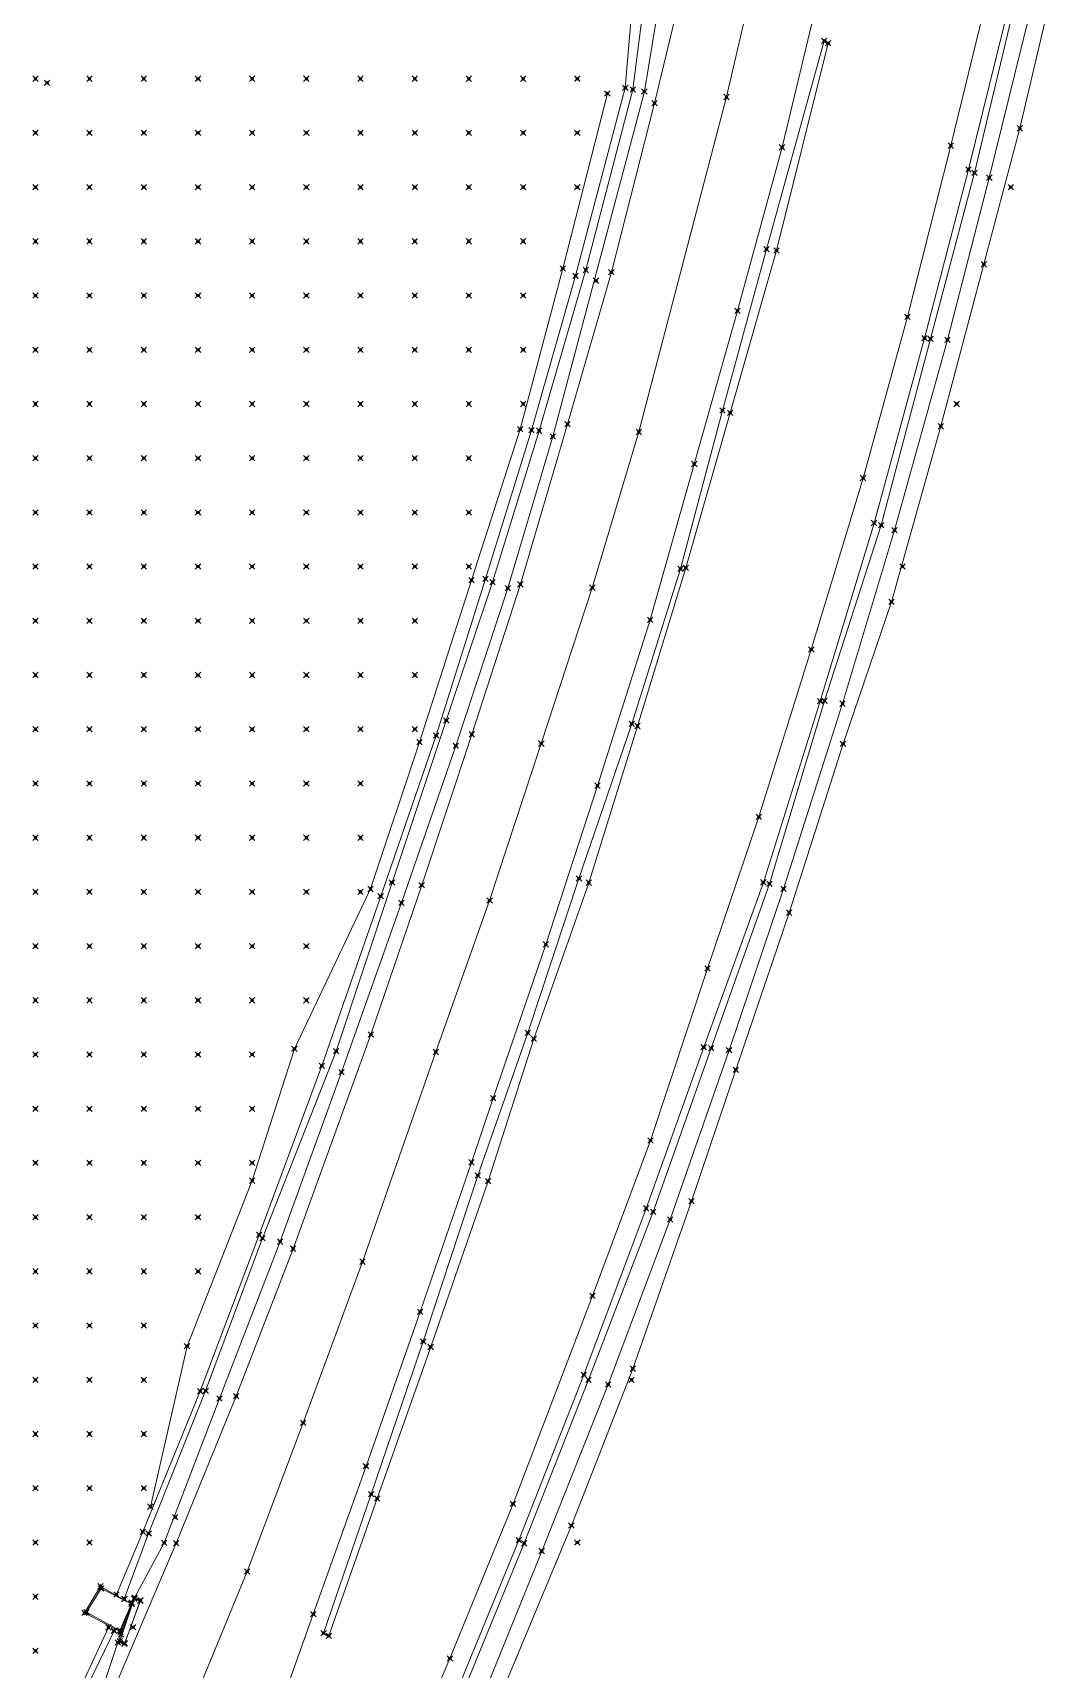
# Model space of a CAD drawing. Header units: metres. Extents: x 441556 to 446409, y 432338 to 461058.
# Drawn here: x 442286.8 to 442343.2, y 454525.6 to 454616.1 of the extents above; entities that cross this region are included whole.
import ezdxf

# ---------------------------------------------------------------- set-up
doc = ezdxf.new("R2010")
doc.units = ezdxf.units.M
doc.header["$MEASUREMENT"] = 0
doc.header["$PDMODE"] = 35
doc.header["$PDSIZE"] = 0.15
for name, color, linetype, lineweight in [('DTM-BRE-RevN_0YP_BREAKLINE', 1, 'Continuous', 0), ('DTM-BRE-RevN_GRP_ CAROSABIL', 2, 'Continuous', 0), ('DTM-BRE-RevN_GRP_ACOSTAMENT', 2, 'Continuous', 0), ('DTM-BRE-RevN_GRP_AX', 2, 'Continuous', 0), ('DTM-BRE-RevN_GRP_CAMERA CADERE JOS', 2, 'Continuous', 0), ('DTM-BRE-RevN_GRP_CAMERA CADERE SUS', 2, 'Continuous', 0), ('DTM-BRE-RevN_GRP_PARAPET BETON_JOS', 2, 'Continuous', 0), ('DTM-BRE-RevN_GRP_PARAPET BETON_SUS', 2, 'Continuous', 0), ('DTM-BRE-RevN_GRP_PARAPET METALIC', 2, 'Continuous', 0), ('DTM-BRE-RevN_GRP_PARAPET NEW JERSEY', 2, 'Continuous', 0), ('DTM-BRE-RevN_GRP_SANT BETON JOS', 2, 'Continuous', 0), ('DTM-BRE-RevN_GRP_SANT BETON SUS', 2, 'Continuous', 0), ('DTM-BRE-RevN_GRP_SANT PAMANT JOS', 2, 'Continuous', 0), ('DTM-BRE-RevN_GRP_TALUZ', 2, 'Continuous', 0), ('DTM-BRE-RevN_GRP_ZID SPRIJIN JOS', 2, 'Continuous', 0), ('DTM-BRE-RevN_GRP_ZID SPRIJIN SUS', 2, 'Continuous', 0), ('DTM-NOK-RevN_LIDAR_co_lidar', 91, 'Continuous', 0), ('DTM-NOK-RevN_RTK', 32, 'Continuous', 0)]:
    doc.layers.add(name, color=color, linetype=linetype, lineweight=lineweight)

msp = doc.modelspace()

# ---------------------------------------------------------------- linework, layer by layer
at = {"layer": 'DTM-BRE-RevN_0YP_BREAKLINE'}
msp.add_polyline3d([(442291.865, 454526.976, 360.926), (442291.497, 454527.056, 360.844), (442292.418, 454529.535, 360.962)], dxfattribs=at)
at = {"layer": 'DTM-BRE-RevN_GRP_ CAROSABIL'}
for p, q in [((442321.198, 454612.22, 363.547), (442323.793, 454622.925, 363.78)), ((442328.261, 454609.779, 363.659), (442330.832, 454620.529, 363.931)), ((442318.813, 454602.866, 363.302), (442321.198, 454612.22, 363.547)), ((442325.798, 454600.73, 363.428), (442328.261, 454609.779, 363.659)), ((442316.384, 454594.466, 363.033), (442318.813, 454602.866, 363.302)), ((442323.405, 454592.257, 363.212), (442325.798, 454600.73, 363.428)), ((442313.778, 454585.602, 362.797), (442316.384, 454594.466, 363.033)), ((442320.962, 454583.635, 362.938), (442323.405, 454592.257, 363.212)), ((442311.09, 454577.3, 362.519), (442313.778, 454585.602, 362.797)), ((442318.052, 454574.459, 362.663), (442320.962, 454583.635, 362.938)), ((442308.316, 454568.961, 362.25), (442311.09, 454577.3, 362.519)), ((442315.181, 454565.681, 362.408), (442318.052, 454574.459, 362.663)), ((442305.496, 454560.697, 362.02), (442308.316, 454568.961, 362.25)), ((442312.272, 454557.169, 362.173), (442315.181, 454565.681, 362.408)), ((442301.2, 454548.844, 361.697), (442305.496, 454560.697, 362.02)), ((442311.07, 454553.619, 362.08), (442312.272, 454557.169, 362.173)), ((442308.23, 454545.347, 361.792), (442311.07, 454553.619, 362.08)), ((442298.054, 454540.69, 361.468), (442301.2, 454548.844, 361.697)), ((442305.236, 454536.808, 361.591), (442308.23, 454545.347, 361.792)), ((442294.726, 454532.547, 361.255), (442298.054, 454540.69, 361.468)), ((442302.317, 454528.618, 361.339), (442305.236, 454536.808, 361.591)), ((442290.919, 454523.639, 360.956), (442294.726, 454532.547, 361.255)), ((442299.299, 454520.205, 361.187), (442302.317, 454528.618, 361.339))]:
    msp.add_line(p, q, dxfattribs=at)
at = {"layer": 'DTM-BRE-RevN_GRP_ACOSTAMENT'}
for p, q in [((442338.576, 454608.547, 363.942), (442341.124, 454618.833, 364.166)), ((442336.139, 454599.214, 363.669), (442338.576, 454608.547, 363.942)), ((442333.353, 454588.992, 363.4), (442336.139, 454599.214, 363.669)), ((442330.366, 454579.132, 363.12), (442333.353, 454588.992, 363.4)), ((442327.226, 454569.111, 362.824), (442330.366, 454579.132, 363.12)), ((442323.924, 454559.99, 362.548), (442327.226, 454569.111, 362.824)), ((442320.74, 454551.076, 362.325), (442323.924, 454559.99, 362.548)), ((442317.295, 454541.866, 362.039), (442320.74, 454551.076, 362.325)), ((442313.689, 454532.713, 361.798), (442317.295, 454541.866, 362.039)), ((442309.94, 454523.571, 361.614), (442313.689, 454532.713, 361.798))]:
    msp.add_line(p, q, dxfattribs=at)
at = {"layer": 'DTM-BRE-RevN_GRP_AX'}
for p, q in [((442325.181, 454612.563, 363.641), (442327.459, 454622.299, 363.875)), ((442320.338, 454594.029, 363.158), (442325.181, 454612.563, 363.641)), ((442317.759, 454585.414, 362.912), (442320.338, 454594.029, 363.158)), ((442314.937, 454576.787, 362.667), (442317.759, 454585.414, 362.912)), ((442312.077, 454568.111, 362.36), (442314.937, 454576.787, 362.667)), ((442309.1, 454559.728, 362.116), (442312.077, 454568.111, 362.36)), ((442305.043, 454548.123, 361.789), (442309.1, 454559.728, 362.116)), ((442301.755, 454539.206, 361.514), (442305.043, 454548.123, 361.789)), ((442298.659, 454530.98, 361.32), (442301.755, 454539.206, 361.514)), ((442294.905, 454521.918, 361.11), (442298.659, 454530.98, 361.32))]:
    msp.add_line(p, q, dxfattribs=at)
at = {"layer": 'DTM-BRE-RevN_GRP_CAMERA CADERE JOS'}
for p, q in [((442289.758, 454528.733, 358.423), (442290.579, 454530.046, 358.72)), ((442290.579, 454530.046, 358.72), (442292.249, 454529.192, 358.476)), ((442292.249, 454529.192, 358.476), (442291.616, 454527.721, 358.551)), ((442291.616, 454527.721, 358.551), (442289.758, 454528.733, 358.423))]:
    msp.add_line(p, q, dxfattribs=at)
at = {"layer": 'DTM-BRE-RevN_GRP_CAMERA CADERE SUS'}
for p, q in [((442290.542, 454530.162, 360.59), (442289.651, 454528.703, 360.568)), ((442292.264, 454529.202, 360.944), (442290.542, 454530.162, 360.59)), ((442291.653, 454527.652, 360.739), (442292.264, 454529.202, 360.944)), ((442289.651, 454528.703, 360.568), (442291.653, 454527.652, 360.739))]:
    msp.add_line(p, q, dxfattribs=at)
at = {"layer": 'DTM-BRE-RevN_GRP_PARAPET BETON_JOS'}
for p, q in [((442291.865, 454526.976, 360.926), (442292.753, 454529.388, 360.995)), ((442292.753, 454529.388, 360.995), (442292.418, 454529.535, 360.962))]:
    msp.add_line(p, q, dxfattribs=at)
at = {"layer": 'DTM-BRE-RevN_GRP_PARAPET BETON_SUS'}
for p, q in [((442292.41, 454529.469, 361.441), (442291.616, 454527.126, 361.409)), ((442291.878, 454527.015, 361.424), (442292.731, 454529.36, 361.462)), ((442292.731, 454529.36, 361.462), (442292.41, 454529.469, 361.441)), ((442291.616, 454527.126, 361.409), (442291.878, 454527.015, 361.424))]:
    msp.add_line(p, q, dxfattribs=at)
at = {"layer": 'DTM-BRE-RevN_GRP_PARAPET METALIC'}
for p, q in [((442337.607, 454609.871, 363.936), (442339.888, 454619.279, 364.152)), ((442335.203, 454600.396, 363.67), (442337.607, 454609.871, 363.936)), ((442332.744, 454591.481, 363.437), (442335.203, 454600.396, 363.67)), ((442329.88, 454581.99, 363.157), (442332.744, 454591.481, 363.437)), ((442326.983, 454572.731, 362.889), (442329.88, 454581.99, 363.157)), ((442324.131, 454564.344, 362.639), (442326.983, 454572.731, 362.889)), ((442320.984, 454554.827, 362.386), (442324.131, 454564.344, 362.639)), ((442317.767, 454546.229, 362.117), (442320.984, 454554.827, 362.386)), ((442313.371, 454534.728, 361.818), (442317.767, 454546.229, 362.117)), ((442309.881, 454526.17, 361.616), (442313.371, 454534.728, 361.818)), ((442306.39, 454517.94, 361.443), (442309.881, 454526.17, 361.616))]:
    msp.add_line(p, q, dxfattribs=at)
at = {"layer": 'DTM-BRE-RevN_GRP_PARAPET NEW JERSEY'}
for p, q in [((442327.398, 454604.144, 363.541), (442330.593, 454615.663, 363.847)), ((442330.812, 454615.545, 363.851), (442327.956, 454604.066, 363.552)), ((442330.593, 454615.663, 363.847), (442330.812, 454615.545, 363.851)), ((442324.966, 454595.214, 363.312), (442327.398, 454604.144, 363.541)), ((442327.956, 454604.066, 363.552), (442325.396, 454595.088, 363.285)), ((442322.635, 454586.462, 363.076), (442324.966, 454595.214, 363.312)), ((442325.396, 454595.088, 363.285), (442322.931, 454586.509, 363.19)), ((442319.948, 454577.886, 362.884), (442322.635, 454586.462, 363.076)), ((442322.931, 454586.509, 363.19), (442320.259, 454577.761, 362.913)), ((442317.022, 454569.323, 362.545), (442319.948, 454577.886, 362.884)), ((442320.259, 454577.761, 362.913), (442317.565, 454569.094, 362.549)), ((442314.192, 454560.783, 362.294), (442317.022, 454569.323, 362.545)), ((442317.565, 454569.094, 362.549), (442314.529, 454560.455, 362.299)), ((442311.427, 454552.888, 362.053), (442314.192, 454560.783, 362.294)), ((442314.529, 454560.455, 362.299), (442311.991, 454552.579, 362.056)), ((442308.406, 454543.703, 361.782), (442311.427, 454552.888, 362.053)), ((442311.991, 454552.579, 362.056), (442308.814, 454543.406, 361.769)), ((442305.515, 454535.268, 361.554), (442308.406, 454543.703, 361.782)), ((442308.814, 454543.406, 361.769), (442305.851, 454535.018, 361.592)), ((442302.889, 454527.567, 361.39), (442305.515, 454535.268, 361.554)), ((442305.851, 454535.018, 361.592), (442303.173, 454527.427, 361.411)), ((442303.173, 454527.427, 361.411), (442302.889, 454527.567, 361.39))]:
    msp.add_line(p, q, dxfattribs=at)
at = {"layer": 'DTM-BRE-RevN_GRP_SANT BETON JOS'}
for p, q in [((442320.003, 454612.98, 363.471), (442321.38, 454623.821, 363.067)), ((442317.395, 454602.993, 363.003), (442320.003, 454612.98, 363.471)), ((442314.819, 454594.101, 362.669), (442317.395, 454602.993, 363.003)), ((442312.237, 454585.714, 362.405), (442314.819, 454594.101, 362.669)), ((442309.68, 454578.07, 362.165), (442312.237, 454585.714, 362.405)), ((442306.674, 454569.101, 362.012), (442309.68, 454578.07, 362.165)), ((442303.583, 454559.774, 361.753), (442306.674, 454569.101, 362.012)), ((442299.512, 454549.427, 361.386), (442303.583, 454559.774, 361.753)), ((442296.358, 454540.981, 361.039), (442299.512, 454549.427, 361.386)), ((442293.203, 454533.083, 360.808), (442296.358, 454540.981, 361.039)), ((442291.858, 454529.462, 360.732), (442293.203, 454533.083, 360.808))]:
    msp.add_line(p, q, dxfattribs=at)
at = {"layer": 'DTM-BRE-RevN_GRP_SANT BETON SUS'}
for p, q in [((442319.587, 454613.066, 363.481), (442320.479, 454623.812, 363.293)), ((442322.367, 454623.402, 363.573), (442320.641, 454612.861, 363.471)), ((442320.641, 454612.861, 363.471), (442315.571, 454593.774, 362.9)), ((442316.833, 454602.667, 363.189), (442319.587, 454613.066, 363.481)), ((442314.39, 454594.123, 362.946), (442316.833, 454602.667, 363.189)), ((442311.853, 454585.904, 362.711), (442314.39, 454594.123, 362.946)), ((442315.571, 454593.774, 362.9), (442313.091, 454585.391, 362.672)), ((442309.113, 454577.242, 362.402), (442311.853, 454585.904, 362.711)), ((442313.091, 454585.391, 362.672), (442310.202, 454576.664, 362.424)), ((442306.047, 454568.349, 362.152), (442309.113, 454577.242, 362.402)), ((442310.202, 454576.664, 362.424), (442307.194, 454567.98, 362.126)), ((442302.788, 454558.954, 361.835), (442306.047, 454568.349, 362.152)), ((442307.194, 454567.98, 362.126), (442303.884, 454558.606, 361.855)), ((442299.322, 454549.615, 361.607), (442302.788, 454558.954, 361.835)), ((442303.884, 454558.606, 361.855), (442300.483, 454549.234, 361.61)), ((442296.06, 454540.967, 361.327), (442299.322, 454549.615, 361.607)), ((442300.483, 454549.234, 361.61), (442297.131, 454540.556, 361.288)), ((442292.884, 454533.177, 360.988), (442296.06, 454540.967, 361.327)), ((442297.131, 454540.556, 361.288), (442294.06, 454532.571, 361.079)), ((442291.431, 454529.709, 360.905), (442292.884, 454533.177, 360.988)), ((442294.06, 454532.571, 361.079), (442292.418, 454529.535, 360.962)), ((442290.988, 454527.894, 360.876), (442289.463, 454524.63, 360.807)), ((442291.497, 454527.056, 360.844), (442290.506, 454524.071, 360.828))]:
    msp.add_line(p, q, dxfattribs=at)
at = {"layer": 'DTM-BRE-RevN_GRP_SANT PAMANT JOS'}
msp.add_line((442291.287, 454527.702, 360.599), (442289.699, 454524.387, 360.461), dxfattribs=at)
at = {"layer": 'DTM-BRE-RevN_GRP_TALUZ'}
for p, q in [((442316.135, 454603.078, 363.418), (442318.593, 454612.758, 363.801)), ((442313.77, 454594.183, 363.258), (442316.135, 454603.078, 363.418)), ((442311.071, 454585.836, 362.816), (442313.77, 454594.183, 363.258)), ((442308.19, 454576.868, 362.686), (442311.071, 454585.836, 362.816)), ((442305.481, 454568.744, 362.271), (442308.19, 454576.868, 362.686)), ((442301.27, 454559.899, 361.921), (442305.481, 454568.744, 362.271)), ((442298.937, 454552.607, 361.517), (442301.27, 454559.899, 361.921)), ((442295.329, 454543.448, 361.263), (442298.937, 454552.607, 361.517)), ((442293.3, 454534.57, 361.058), (442295.329, 454543.448, 361.263))]:
    msp.add_line(p, q, dxfattribs=at)
at = {"layer": 'DTM-BRE-RevN_GRP_ZID SPRIJIN JOS'}
for p, q in [((442341.423, 454610.83, 359.454), (442343.218, 454618.497, 359.583)), ((442339.434, 454603.307, 359.354), (442341.423, 454610.83, 359.454)), ((442337.053, 454594.344, 359.005), (442339.434, 454603.307, 359.354)), ((442334.317, 454584.629, 358.779), (442337.053, 454594.344, 359.005)), ((442331.637, 454576.778, 358.396), (442334.317, 454584.629, 358.779)), ((442328.649, 454567.434, 358.116), (442331.637, 454576.778, 358.396)), ((442325.707, 454558.745, 357.879), (442328.649, 454567.434, 358.116)), ((442323.245, 454551.477, 357.71), (442325.707, 454558.745, 357.879)), ((442319.996, 454542.203, 357.453), (442323.245, 454551.477, 357.71)), ((442316.601, 454533.523, 357.227), (442319.996, 454542.203, 357.453)), ((442312.949, 454524.774, 357.002), (442316.601, 454533.523, 357.227))]:
    msp.add_line(p, q, dxfattribs=at)
at = {"layer": 'DTM-BRE-RevN_GRP_ZID SPRIJIN SUS'}
for p, q in [((442338.915, 454608.361, 363.637), (442341.397, 454618.752, 363.905)), ((442342.358, 454618.756, 363.888), (442339.732, 454608.098, 363.634)), ((442336.484, 454599.18, 363.376), (442338.915, 454608.361, 363.637)), ((442339.732, 454608.098, 363.634), (442337.421, 454599.122, 363.357)), ((442333.752, 454588.873, 363.11), (442336.484, 454599.18, 363.376)), ((442337.421, 454599.122, 363.357), (442334.487, 454588.599, 363.089)), ((442330.612, 454579.15, 362.831), (442333.752, 454588.873, 363.11)), ((442334.487, 454588.599, 363.089), (442331.601, 454578.999, 362.823)), ((442327.569, 454569.03, 362.494), (442330.612, 454579.15, 362.831)), ((442331.601, 454578.999, 362.823), (442328.336, 454568.755, 362.486)), ((442324.339, 454559.935, 362.187), (442327.569, 454569.03, 362.494)), ((442328.336, 454568.755, 362.486), (442325.327, 454559.825, 362.222)), ((442321.122, 454550.883, 361.929), (442324.339, 454559.935, 362.187)), ((442325.327, 454559.825, 362.222), (442322.063, 454550.456, 361.931)), ((442317.552, 454541.592, 361.66), (442321.122, 454550.883, 361.929)), ((442322.063, 454550.456, 361.931), (442318.638, 454541.325, 361.671)), ((442313.993, 454532.542, 361.444), (442317.552, 454541.592, 361.66)), ((442318.638, 454541.325, 361.671), (442314.958, 454532.117, 361.454)), ((442310.296, 454523.549, 361.272), (442313.993, 454532.542, 361.444)), ((442314.958, 454532.117, 361.454), (442311.353, 454523.217, 361.284))]:
    msp.add_line(p, q, dxfattribs=at)
at = {"layer": 'DTM-NOK-RevN_LIDAR_co_lidar'}
for p in [(442286.938, 454613.575, 389.332), (442287.58, 454613.349, 389.161), (442289.937, 454613.575, 387.04), (442292.936, 454613.575, 384.235), (442295.936, 454613.575, 381.671), (442298.935, 454613.575, 378.494), (442301.934, 454613.575, 375.992), (442304.934, 454613.575, 373.958), (442307.933, 454613.575, 371.886), (442310.932, 454613.575, 369.699), (442313.932, 454613.575, 367.448), (442316.931, 454613.575, 365.344), (442286.938, 454610.575, 389.405), (442289.937, 454610.575, 386.862), (442292.936, 454610.575, 384.082), (442295.936, 454610.575, 381.13), (442298.935, 454610.575, 377.901), (442301.934, 454610.575, 375.432), (442304.934, 454610.575, 373.326), (442307.933, 454610.575, 371.169), (442310.932, 454610.575, 368.868), (442313.932, 454610.575, 366.502), (442316.931, 454610.575, 364.561), (442286.938, 454607.576, 388.661), (442289.937, 454607.576, 386.137), (442292.936, 454607.576, 383.971), (442295.936, 454607.576, 381.061), (442298.935, 454607.576, 377.588), (442301.934, 454607.576, 374.835), (442304.934, 454607.576, 372.69), (442307.933, 454607.576, 370.332), (442310.932, 454607.576, 367.973), (442313.932, 454607.576, 365.785), (442316.931, 454607.576, 363.952), (442340.926, 454607.576, 359.848), (442286.938, 454604.577, 387.929), (442289.937, 454604.577, 385.084), (442292.936, 454604.577, 382.777), (442295.936, 454604.577, 380.64), (442298.935, 454604.577, 377.246), (442301.934, 454604.577, 374.427), (442304.934, 454604.577, 372.213), (442307.933, 454604.577, 369.83), (442310.932, 454604.577, 367.562), (442313.932, 454604.577, 365.388), (442286.938, 454601.577, 387.269), (442289.937, 454601.577, 384.586), (442292.936, 454601.577, 381.543), (442295.936, 454601.577, 379.04), (442298.935, 454601.577, 376.631), (442301.934, 454601.577, 374.11), (442304.934, 454601.577, 371.696), (442307.933, 454601.577, 369.467), (442310.932, 454601.577, 367.158), (442313.932, 454601.577, 364.773), (442286.938, 454598.578, 386.297), (442289.937, 454598.578, 384.217), (442292.936, 454598.578, 381.538), (442295.936, 454598.578, 378.321), (442298.935, 454598.578, 375.855), (442301.934, 454598.578, 373.479), (442304.934, 454598.578, 371.202), (442307.933, 454598.578, 368.997), (442310.932, 454598.578, 366.651), (442313.932, 454598.578, 364.333), (442286.938, 454595.579, 385.302), (442289.937, 454595.579, 383.234), (442292.936, 454595.579, 380.976), (442295.936, 454595.579, 377.277), (442298.935, 454595.579, 374.719), (442301.934, 454595.579, 372.636), (442304.934, 454595.579, 370.469), (442307.933, 454595.579, 368.217), (442310.932, 454595.579, 365.874), (442313.932, 454595.579, 363.863), (442337.926, 454595.579, 359.34), (442286.938, 454592.579, 384.413), (442289.937, 454592.579, 382.039), (442292.936, 454592.579, 379.772), (442295.936, 454592.579, 376.762), (442298.935, 454592.579, 374.279), (442301.934, 454592.579, 372.226), (442304.934, 454592.579, 369.911), (442307.933, 454592.579, 367.363), (442310.932, 454592.579, 365.011), (442286.938, 454589.58, 383.472), (442289.937, 454589.58, 381.203), (442292.936, 454589.58, 378.668), (442295.936, 454589.58, 376.248), (442298.935, 454589.58, 373.784), (442301.934, 454589.58, 371.59), (442304.934, 454589.58, 369.322), (442307.933, 454589.58, 366.824), (442310.932, 454589.58, 364.324), (442286.938, 454586.581, 382.806), (442289.937, 454586.581, 380.421), (442292.936, 454586.581, 377.888), (442295.936, 454586.581, 375.39), (442298.935, 454586.581, 373.19), (442301.934, 454586.581, 370.777), (442304.934, 454586.581, 368.274), (442307.933, 454586.581, 365.63), (442310.932, 454586.581, 363.466), (442334.927, 454586.581, 359.6), (442286.938, 454583.581, 382.327), (442289.937, 454583.581, 379.821), (442292.936, 454583.581, 377.218), (442295.936, 454583.581, 374.786), (442298.935, 454583.581, 372.408), (442301.934, 454583.581, 370.029), (442304.934, 454583.581, 367.498), (442307.933, 454583.581, 364.924), (442286.938, 454580.582, 381.643), (442289.937, 454580.582, 379.043), (442292.936, 454580.582, 376.5), (442295.936, 454580.582, 374.228), (442298.935, 454580.582, 371.626), (442301.934, 454580.582, 369.036), (442304.934, 454580.582, 366.739), (442307.933, 454580.582, 364.327), (442286.938, 454577.583, 380.964), (442289.937, 454577.583, 378.317), (442292.936, 454577.583, 375.871), (442295.936, 454577.583, 373.641), (442298.935, 454577.583, 370.974), (442301.934, 454577.583, 368.208), (442304.934, 454577.583, 365.676), (442307.933, 454577.583, 363.537), (442286.938, 454574.583, 379.789), (442289.937, 454574.583, 377.342), (442292.936, 454574.583, 375.156), (442295.936, 454574.583, 372.904), (442298.935, 454574.583, 370.097), (442301.934, 454574.583, 366.853), (442304.934, 454574.583, 364.31), (442286.938, 454571.584, 378.676), (442289.937, 454571.584, 376.543), (442292.936, 454571.584, 374.26), (442295.936, 454571.584, 372.005), (442298.935, 454571.584, 369.44), (442301.934, 454571.584, 366.201), (442304.934, 454571.584, 363.52), (442286.938, 454568.585, 377.722), (442289.937, 454568.585, 375.703), (442292.936, 454568.585, 373.154), (442295.936, 454568.585, 370.593), (442298.935, 454568.585, 368.321), (442301.934, 454568.585, 365.702), (442304.934, 454568.585, 363.201), (442286.938, 454565.585, 376.74), (442289.937, 454565.585, 374.511), (442292.936, 454565.585, 371.818), (442295.936, 454565.585, 368.909), (442298.935, 454565.585, 366.515), (442301.934, 454565.585, 364.292), (442286.938, 454562.586, 375.697), (442289.937, 454562.586, 373.406), (442292.936, 454562.586, 370.545), (442295.936, 454562.586, 367.655), (442298.935, 454562.586, 365.038), (442301.934, 454562.586, 363.023), (442286.938, 454559.587, 374.386), (442289.937, 454559.587, 372.041), (442292.936, 454559.587, 369.346), (442295.936, 454559.587, 366.726), (442298.935, 454559.587, 364.186), (442286.938, 454556.587, 372.763), (442289.937, 454556.587, 370.393), (442292.936, 454556.587, 368.003), (442295.936, 454556.587, 365.463), (442298.935, 454556.587, 363.298), (442286.938, 454553.588, 371.459), (442289.937, 454553.588, 369.197), (442292.936, 454553.588, 366.837), (442295.936, 454553.588, 364.231), (442298.935, 454553.588, 362.408), (442286.938, 454550.588, 370.498), (442289.937, 454550.588, 368.214), (442292.936, 454550.588, 365.921), (442295.936, 454550.588, 363.539), (442286.938, 454547.589, 369.752), (442289.937, 454547.589, 367.108), (442292.936, 454547.589, 364.84), (442295.936, 454547.589, 362.882), (442286.938, 454544.59, 369.613), (442289.937, 454544.59, 366.503), (442292.936, 454544.59, 363.863), (442286.938, 454541.59, 369.017), (442289.937, 454541.59, 365.98), (442292.936, 454541.59, 363.317), (442319.93, 454541.59, 358.768), (442286.938, 454538.591, 367.522), (442289.937, 454538.591, 365.008), (442292.936, 454538.591, 362.774), (442286.938, 454535.592, 365.626), (442289.937, 454535.592, 363.694), (442292.936, 454535.592, 361.815), (442286.938, 454532.592, 363.927), (442289.937, 454532.592, 362.272), (442316.931, 454532.592, 357.879), (442286.938, 454529.593, 362.861), (442286.938, 454526.594, 362.2)]:
    msp.add_point(p, dxfattribs=at)
at = {"layer": 'DTM-NOK-RevN_RTK'}
for p in [(442330.593, 454615.663, 363.847), (442330.812, 454615.545, 363.851), (442319.587, 454613.066, 363.481), (442320.003, 454612.98, 363.471), (442318.593, 454612.758, 363.801), (442320.641, 454612.861, 363.471), (442321.198, 454612.22, 363.547), (442325.181, 454612.563, 363.641), (442341.423, 454610.83, 359.454), (442328.261, 454609.779, 363.659), (442337.607, 454609.871, 363.936), (442338.576, 454608.547, 363.942), (442338.915, 454608.361, 363.637), (442339.732, 454608.098, 363.634), (442327.398, 454604.144, 363.541), (442327.956, 454604.066, 363.552), (442316.135, 454603.078, 363.418), (442317.395, 454602.993, 363.003), (442339.434, 454603.307, 359.354), (442316.833, 454602.667, 363.189), (442317.965, 454602.399, 363.169), (442318.813, 454602.866, 363.302), (442325.798, 454600.73, 363.428), (442335.203, 454600.396, 363.67), (442336.139, 454599.214, 363.669), (442336.484, 454599.18, 363.376), (442337.421, 454599.122, 363.357), (442324.966, 454595.214, 363.312), (442325.396, 454595.088, 363.285), (442313.77, 454594.183, 363.258), (442314.39, 454594.123, 362.946), (442314.819, 454594.101, 362.669), (442316.384, 454594.466, 363.033), (442320.338, 454594.029, 363.158), (442337.053, 454594.344, 359.005), (442315.571, 454593.774, 362.9), (442323.405, 454592.257, 363.212), (442332.744, 454591.481, 363.437), (442333.353, 454588.992, 363.4), (442333.752, 454588.873, 363.11), (442334.487, 454588.599, 363.089), (442311.071, 454585.836, 362.816), (442311.853, 454585.904, 362.711), (442322.635, 454586.462, 363.076), (442322.931, 454586.509, 363.19), (442312.237, 454585.714, 362.405), (442313.091, 454585.391, 362.672), (442313.778, 454585.602, 362.797), (442317.759, 454585.414, 362.912), (442334.317, 454584.629, 358.779), (442320.962, 454583.635, 362.938), (442329.88, 454581.99, 363.157), (442330.366, 454579.132, 363.12), (442330.612, 454579.15, 362.831), (442331.601, 454578.999, 362.823), (442309.68, 454578.07, 362.165), (442319.948, 454577.886, 362.884), (442320.259, 454577.761, 362.913), (442308.19, 454576.868, 362.686), (442309.113, 454577.242, 362.402), (442311.09, 454577.3, 362.519), (442314.937, 454576.787, 362.667), (442331.637, 454576.778, 358.396), (442310.202, 454576.664, 362.424), (442318.052, 454574.459, 362.663), (442326.983, 454572.731, 362.889), (442305.481, 454568.744, 362.271), (442306.674, 454569.101, 362.012), (442308.316, 454568.961, 362.25), (442317.022, 454569.323, 362.545), (442317.565, 454569.094, 362.549), (442327.226, 454569.111, 362.824), (442327.569, 454569.03, 362.494), (442328.336, 454568.755, 362.486), (442306.047, 454568.349, 362.152), (442307.194, 454567.98, 362.126), (442312.077, 454568.111, 362.36), (442328.649, 454567.434, 358.116), (442315.181, 454565.681, 362.408), (442324.131, 454564.344, 362.639), (442305.496, 454560.697, 362.02), (442314.192, 454560.783, 362.294), (442314.529, 454560.455, 362.299), (442301.27, 454559.899, 361.921), (442303.583, 454559.774, 361.753), (442309.1, 454559.728, 362.116), (442323.924, 454559.99, 362.548), (442324.339, 454559.935, 362.187), (442325.327, 454559.825, 362.222), (442302.788, 454558.954, 361.835), (442303.884, 454558.606, 361.855), (442325.707, 454558.745, 357.879), (442312.272, 454557.169, 362.173), (442320.984, 454554.827, 362.386), (442311.07, 454553.619, 362.08), (442298.937, 454552.607, 361.517), (442311.427, 454552.888, 362.053), (442311.991, 454552.579, 362.056), (442323.245, 454551.477, 357.71), (442320.74, 454551.076, 362.325), (442321.122, 454550.883, 361.929), (442322.063, 454550.456, 361.931), (442299.322, 454549.615, 361.607), (442299.512, 454549.427, 361.386), (442300.483, 454549.234, 361.61), (442301.2, 454548.844, 361.697), (442305.043, 454548.123, 361.789), (442317.767, 454546.229, 362.117), (442308.23, 454545.347, 361.792), (442295.329, 454543.448, 361.263), (442308.406, 454543.703, 361.782), (442308.814, 454543.406, 361.769), (442317.295, 454541.866, 362.039), (442317.552, 454541.592, 361.66), (442319.996, 454542.203, 357.453), (442296.06, 454540.967, 361.327), (442296.358, 454540.981, 361.039), (442297.131, 454540.556, 361.288), (442298.054, 454540.69, 361.468), (442318.638, 454541.325, 361.671), (442301.755, 454539.206, 361.514), (442305.236, 454536.808, 361.591), (442305.515, 454535.268, 361.554), (442293.3, 454534.57, 361.058), (442305.851, 454535.018, 361.592), (442313.371, 454534.728, 361.818), (442294.678, 454533.994, 361.167), (442316.601, 454533.523, 357.227), (442292.884, 454533.177, 360.988), (442293.203, 454533.083, 360.808), (442294.06, 454532.571, 361.079), (442294.726, 454532.547, 361.255), (442313.689, 454532.713, 361.798), (442313.993, 454532.542, 361.444), (442314.958, 454532.117, 361.454), (442298.659, 454530.98, 361.32), (442290.542, 454530.162, 360.59), (442290.579, 454530.046, 358.72), (442291.431, 454529.709, 360.905), (442289.758, 454528.733, 358.423), (442291.858, 454529.462, 360.732), (442292.249, 454529.192, 358.476), (442292.255, 454529.263, 360.964), (442292.264, 454529.202, 360.944), (442292.41, 454529.469, 361.441), (442292.418, 454529.535, 360.962), (442292.731, 454529.36, 361.462), (442292.753, 454529.388, 360.995), (442289.651, 454528.703, 360.568), (442290.988, 454527.894, 360.876), (442292.34, 454527.903, 361.07), (442302.317, 454528.618, 361.339), (442291.287, 454527.702, 360.599), (442291.497, 454527.056, 360.844), (442291.616, 454527.721, 358.551), (442291.616, 454527.126, 361.409), (442291.653, 454527.652, 360.739), (442291.661, 454527.505, 360.86), (442291.865, 454526.976, 360.926), (442291.878, 454527.015, 361.424), (442302.889, 454527.567, 361.39), (442303.173, 454527.427, 361.411), (442309.881, 454526.17, 361.616)]:
    msp.add_point(p, dxfattribs=at)

doc.saveas('drawing.dxf')
